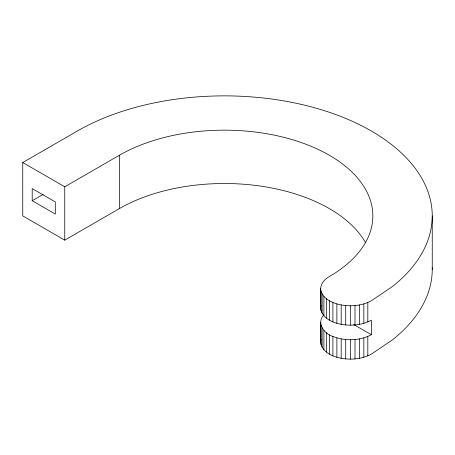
<?xml version="1.0" encoding="UTF-8"?>
<svg xmlns="http://www.w3.org/2000/svg" width="455" height="455" viewBox="0 0 455 455"><rect width="100%" height="100%" fill="white"/><g stroke="black" fill="none" stroke-linecap="round" stroke-linejoin="round"><path stroke-width="0.68" d="M323.897 314.803C316.157 322.669 324.131 333.924 332.901 336.461C345.169 341.21 359.655 340.937 371.36 334.715L371.36 320.161C360.906 325.803 348.212 326.411 336.876 323.317C329.693 321.15 321.128 316.447 320.661 308.041L320.661 288.641C320.786 283.243 324.967 279.08 329.357 276.515A148.495 85.733 0 0 0 329.357 155.269A148.495 85.733 0 0 0 119.352 155.269L64.752 186.795L22.75 162.543L22.75 215.892L64.752 240.143L119.352 208.618A148.495 85.733 0 0 1 365.581 242.748M320.661 308.041L321.025 305.356M432.239 267.847A207.895 120.029 0 0 1 392.546 339.788L371.36 354.115C360.906 359.751 348.212 360.36 336.876 357.266C329.01 355.11 318.898 348.814 321.025 339.305M22.75 162.543L77.35 131.023A207.895 120.029 0 0 1 359.37 124.624A207.895 120.029 0 0 1 392.546 286.44L371.36 300.766C360.906 306.403 348.212 307.011 336.876 303.917C329.693 301.75 321.128 297.047 320.661 288.641M32.203 200.735L55.3 214.072L55.3 201.952L32.203 188.615L32.203 200.735L43.265 194.348M353.706 324.523L371.36 334.715M432.25 215.892L432.25 269.241M367.816 302.512L367.816 321.912M367.816 336.461L367.816 355.861M363.841 303.917L363.841 323.317M363.841 337.866L363.841 357.266M359.535 304.947L359.535 324.347M359.535 338.895L359.535 358.295M355.002 305.572L355.002 324.972M355.002 339.527L355.002 358.921M350.356 305.788L350.356 325.183M350.356 339.737L350.356 359.137M345.715 305.572L345.715 324.972M345.715 339.527L345.715 358.921M341.182 304.947L341.182 324.347M341.182 338.895L341.182 358.295M336.876 303.917L336.876 323.317M336.876 337.866L336.876 357.266M332.901 302.512L332.901 321.912M332.901 336.461L332.901 355.861M329.357 300.766L329.357 320.161M329.357 334.715L329.357 354.115M326.332 298.719L326.332 318.119M326.332 332.668L326.332 352.068M323.897 296.421L323.897 315.821M323.897 330.375L323.897 349.77M322.112 293.936L322.112 313.336M322.112 327.89L322.112 347.284M321.025 291.319L321.025 310.72M321.025 325.268L321.025 344.668M320.661 322.589L320.661 341.989M119.352 155.269L119.352 208.618M64.752 186.795L64.752 240.143"/></g></svg>
